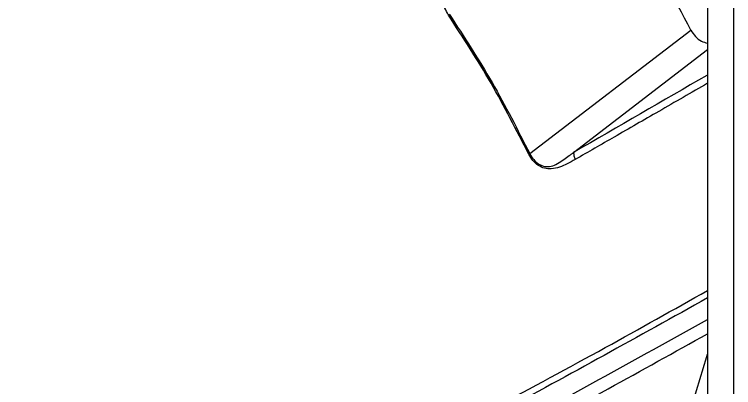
# Model space of a CAD drawing. Extents: x 16.5 to 113.1, y 4.4 to 84.5.
# Drawn here: x 24.159 to 27.826, y 9.481 to 11.382 of the extents above; entities that cross this region are included whole.
import ezdxf

# ---------------------------------------------------------------- set-up
doc = ezdxf.new("R2010")
doc.units = 0
doc.header["$MEASUREMENT"] = 0
doc.layers.add('OBJECT', color=7, linetype='CONTINUOUS')

msp = doc.modelspace()

# ---------------------------------------------------------------- linework, layer by layer
at = {"layer": 'OBJECT'}
for p, q in [((27.6931, 15.3273), (27.6931, 8.0008)), ((27.826, 15.2505), (27.826, 7.924)), ((26.377, 11.3821), (26.3717, 11.379)), ((26.7865, 10.6727), (27.608, 11.3024)), ((27.0102, 10.6794), (27.6931, 11.2025))]:
    msp.add_line(p, q, dxfattribs=at)
msp.add_arc((22.2473, 8.5249), 6.0375, 27.38935, 32.61065, dxfattribs=at)
for points, knots in [([(22.4051, 10.9262), (22.7508, 11.1693), (23.442, 11.6556), (24.4836, 12.3413), (25.5275, 12.9974), (26.2246, 13.4046), (26.5732, 13.6082)], [0, 0, 0, 0, 0.249972, 0.5, 0.749997, 1, 1, 1, 1]), ([(26.5832, 13.5906), (26.3821, 13.474), (25.9815, 13.2416), (25.3833, 12.8796), (24.7832, 12.5055), (24.1789, 12.1164), (23.5763, 11.7161), (22.9883, 11.3143), (22.6045, 11.0427), (22.4163, 10.9094)], [0, 0, 0, 0, 0.144222, 0.287378, 0.429468, 0.575454, 0.722208, 0.863723, 1, 1, 1, 1]), ([(26.3717, 11.379), (26.3652, 11.3904), (26.3523, 11.4134), (26.3455, 11.4505), (26.3489, 11.486), (26.3682, 11.5268), (26.4102, 11.5638), (26.448, 11.5865), (26.4669, 11.5979)], [0, 0, 0, 0, 0.125023, 0.25026, 0.372599, 0.500558, 0.750171, 1, 1, 1, 1]), ([(26.7812, 10.6697), (26.7192, 10.7916), (26.5954, 11.0353), (26.4463, 11.2644), (26.3717, 11.379)], [0, 0, 0, 0, 0.5000027, 1, 1, 1, 1]), ([(26.377, 11.3821), (26.4516, 11.2676), (26.6009, 11.0386), (26.7246, 10.7947), (26.7865, 10.6727)], [0, 0, 0, 0, 0.499778, 1, 1, 1, 1]), ([(27.608, 11.3024), (27.6154, 11.2909), (27.63, 11.2681), (27.6605, 11.244), (27.6825, 11.2385), (27.6931, 11.2358)], [0, 0, 0, 0, 0.343409, 0.685812, 1, 1, 1, 1]), ([(27.6931, 11.0736), (27.6917, 11.0728), (27.4671, 10.9431), (27.2379, 10.8108), (27.0102, 10.6793)], [0, 0, 0, 0, 0.006168, 1, 1, 1, 1]), ([(27.6931, 11.0312), (27.6101, 10.9834), (27.4522, 10.8924), (27.2271, 10.7629), (27.0849, 10.681), (27.0184, 10.6427)], [0, 0, 0, 0, 0.37073, 0.705908, 1, 1, 1, 1]), ([(22.3807, 10.8377), (22.4444, 10.7939), (22.5727, 10.7057), (22.7634, 10.5481), (22.9529, 10.371), (23.1384, 10.1739), (23.3173, 9.9591), (23.4866, 9.7298), (23.644, 9.4889), (23.7873, 9.2397), (23.9148, 8.9863), (24.0248, 8.7322), (24.1185, 8.4805), (24.1667, 8.3146), (24.1906, 8.2324)], [0, 0, 0, 0, 0.0803207, 0.16194, 0.244772, 0.3293776, 0.4144874, 0.5, 0.5855181, 0.670628, 0.755228, 0.8380655, 0.919682, 1, 1, 1, 1]), ([(26.7865, 10.6727), (26.7856, 10.6722), (26.7838, 10.6712), (26.782, 10.6702), (26.7812, 10.6697)], [0, 0, 0, 0, 0.499999, 1, 1, 1, 1]), ([(26.7865, 10.6727), (26.7928, 10.6621), (26.8053, 10.6408), (26.8326, 10.618), (26.8636, 10.6057), (26.8969, 10.6067), (26.9291, 10.6213), (26.9593, 10.6418), (26.9831, 10.6591), (26.9996, 10.6714), (27.0069, 10.6769), (27.0101, 10.6793)], [0, 0, 0, 0, 0.123067, 0.246585, 0.369053, 0.491538, 0.630311, 0.772463, 0.899411, 0.955665, 1, 1, 1, 1]), ([(27.0101, 10.6793), (27.0103, 10.6735), (27.0107, 10.6621), (27.0158, 10.6492), (27.0184, 10.6427)], [0, 0, 0, 0, 0.500005, 1, 1, 1, 1]), ([(27.0184, 10.6427), (27.0048, 10.6352), (26.9788, 10.6207), (26.9385, 10.6029), (26.8997, 10.5934), (26.8623, 10.5965), (26.8299, 10.6112), (26.8012, 10.6357), (26.7878, 10.6584), (26.7812, 10.6697)], [0, 0, 0, 0, 0.175155, 0.335953, 0.499736, 0.628069, 0.749937, 0.875048, 1, 1, 1, 1]), ([(24.2757, 8.2178), (24.4681, 8.3085), (24.86, 8.493), (25.4486, 8.7819), (26.034, 9.0782), (26.6108, 9.3803), (27.1617, 9.6773), (27.5198, 9.8785), (27.6931, 9.9759)], [0, 0, 0, 0, 0.1629055, 0.3317197, 0.5064476, 0.6730341, 0.8417969, 1, 1, 1, 1]), ([(23.3063, 9.9444), (23.3701, 9.8598), (23.4982, 9.6898), (23.672, 9.415), (23.8297, 9.129), (23.9669, 8.8351), (24.0838, 8.5385), (24.1422, 8.3419), (24.1712, 8.2439)], [0, 0, 0, 0, 0.165461, 0.332207, 0.5, 0.667784, 0.834534, 1, 1, 1, 1]), ([(27.6931, 9.9375), (27.3417, 9.7421), (26.6184, 9.3397), (25.4847, 8.7562), (24.69, 8.378), (24.293, 8.1891)], [0, 0, 0, 0, 0.320958, 0.660773, 1, 1, 1, 1]), ([(24.3155, 8.0967), (24.721, 8.2893), (25.5327, 8.6748), (26.6584, 9.2529), (27.3657, 9.6459), (27.6931, 9.8278)], [0, 0, 0, 0, 0.349093, 0.698645, 1, 1, 1, 1]), ([(24.3461, 8.0446), (24.535, 8.1332), (24.9192, 8.3134), (25.4962, 8.5951), (26.07, 8.8839), (26.6358, 9.1782), (27.1749, 9.4668), (27.5248, 9.6618), (27.6931, 9.7555)], [0, 0, 0, 0, 0.163498, 0.332589, 0.507278, 0.674243, 0.843354, 1, 1, 1, 1]), ([(27.5139, 9.126), (27.5518, 9.2258), (27.6174, 9.3987), (27.6706, 9.5761), (27.6931, 9.6511)], [0, 0, 0, 0, 0.5772214, 1, 1, 1, 1])]:
    msp.add_open_spline(points, degree=3, knots=knots, dxfattribs=at)

doc.saveas('drawing.dxf')
